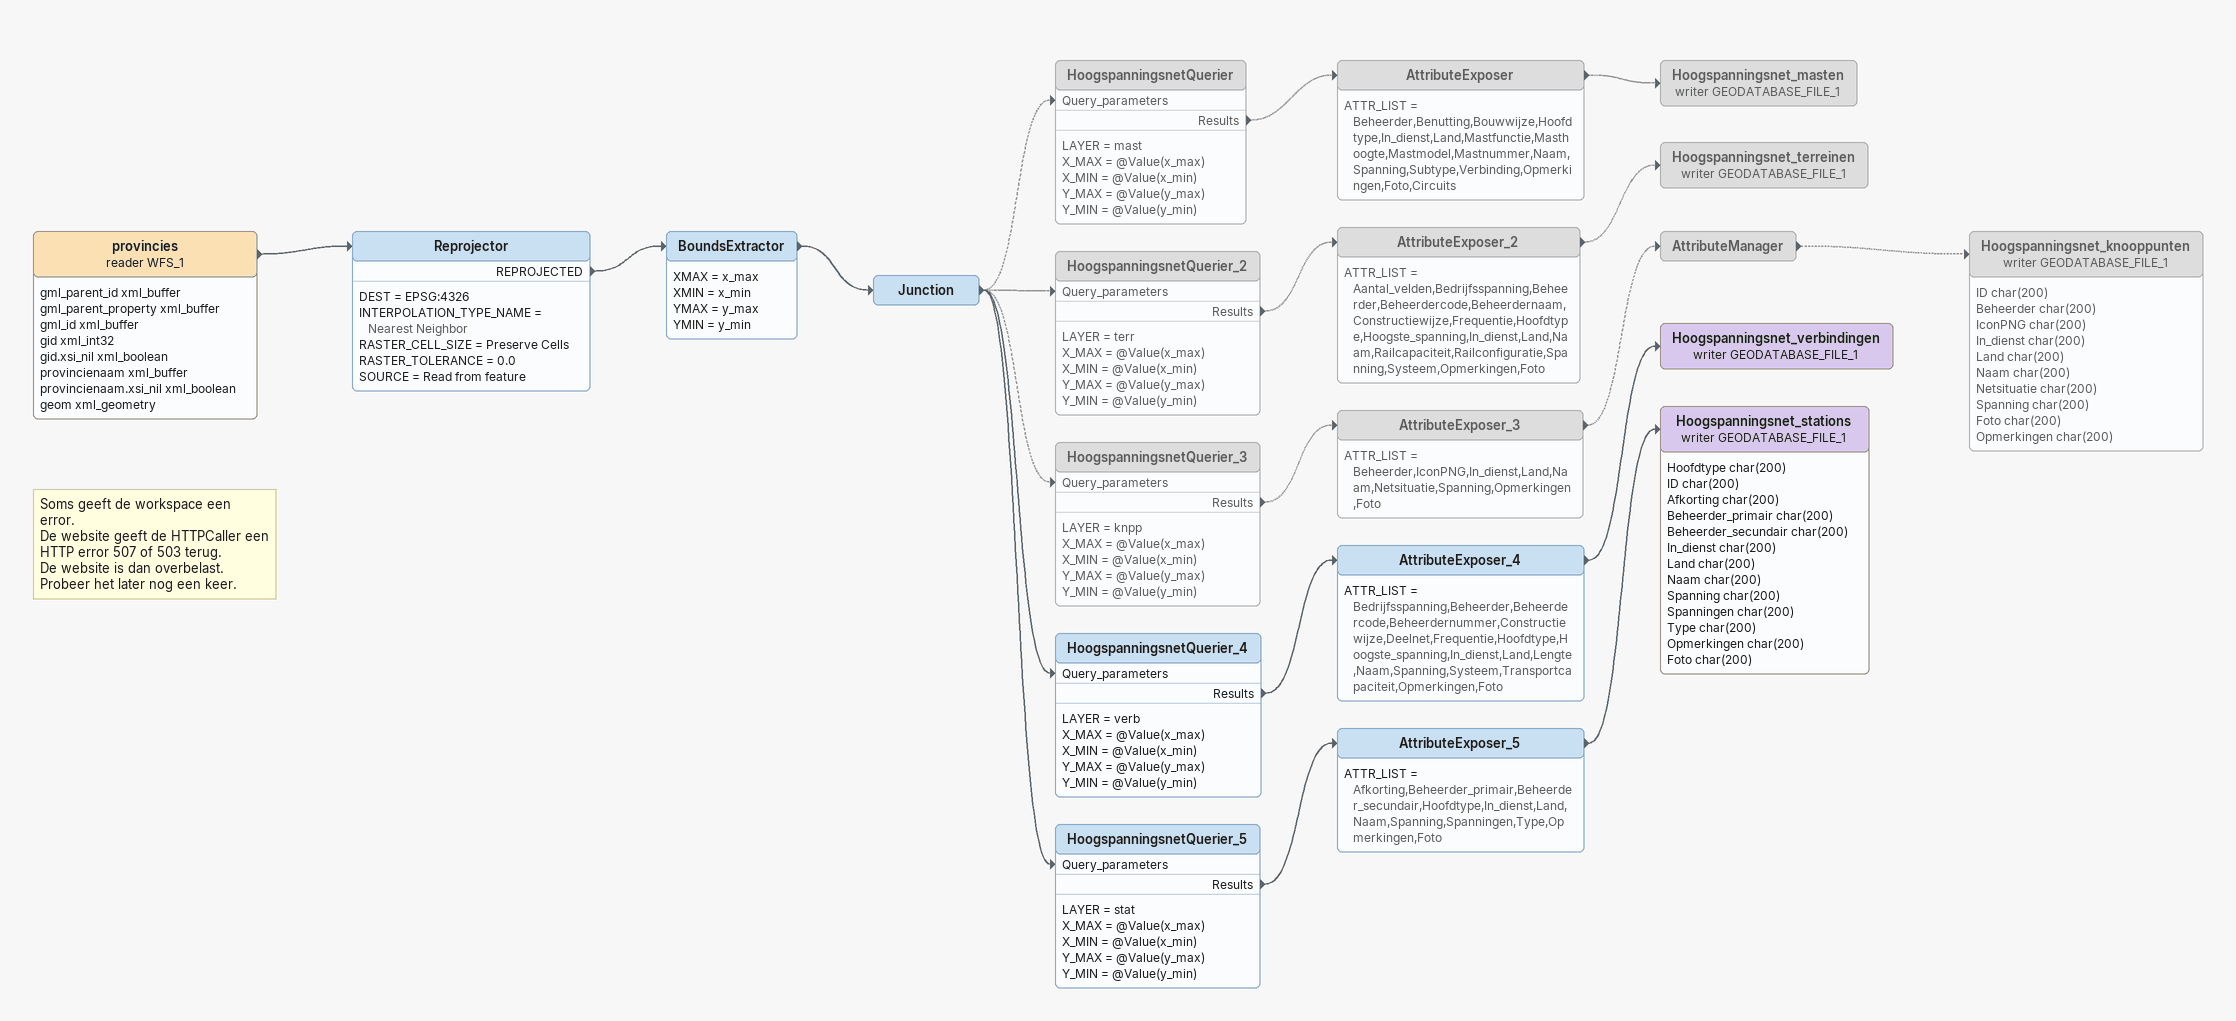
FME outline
Note: Soms geeft de workspace een error. / De website geeft de HTTPCaller een HTTP error 507 of 503 terug. / De website is dan overbelast. Probeer het later nog een keer.
provincies (reader WFS_1)
    attributes: gml_parent_id xml_buffer, gml_parent_property xml_buffer, gml_id xml_buffer, gid xml_int32, gid.xsi_nil xml_boolean, provincienaam xml_buffer, provincienaam.xsi_nil xml_boolean, geom xml_geometry
    -> Reprojector
Reprojector
    DEST = EPSG:4326
    INTERPOLATION_TYPE_NAME = Nearest Neighbor
    RASTER_CELL_SIZE = Preserve Cells
    RASTER_TOLERANCE = 0.0
    SOURCE = Read from feature
    REPROJECTED -> BoundsExtractor
BoundsExtractor
    XMAX = x_max
    XMIN = x_min
    YMAX = y_max
    YMIN = y_min
    -> Junction
Junction
    -> HoogspanningsnetQuerier [Query_parameters] [off]
    -> HoogspanningsnetQuerier_2 [Query_parameters] [off]
    -> HoogspanningsnetQuerier_3 [Query_parameters] [off]
    -> HoogspanningsnetQuerier_4 [Query_parameters]
    -> HoogspanningsnetQuerier_5 [Query_parameters]
HoogspanningsnetQuerier [off]
    LAYER = mast
    X_MAX = @Value(x_max)
    X_MIN = @Value(x_min)
    Y_MAX = @Value(y_max)
    Y_MIN = @Value(y_min)
    Results -> AttributeExposer [off]
AttributeExposer [off]
    ATTR_LIST = Beheerder,Benutting,Bouwwijze,Hoofdtype,In_dienst,Land,Mastfunctie,Masthoogte,Mastmodel,Mastnummer,Naam,Spanning,Subtype,Verbinding,Opmerkingen,Foto,Circuits
    -> Hoogspanningsnet_masten (writer GEODATABASE_FILE_1) [off]
Hoogspanningsnet_masten (writer GEODATABASE_FILE_1) [off]
HoogspanningsnetQuerier_2 [off]
    LAYER = terr
    X_MAX = @Value(x_max)
    X_MIN = @Value(x_min)
    Y_MAX = @Value(y_max)
    Y_MIN = @Value(y_min)
    Results -> AttributeExposer_2 [off]
AttributeExposer_2 [off]
    ATTR_LIST = Aantal_velden,Bedrijfsspanning,Beheerder,Beheerdercode,Beheerdernaam,Constructiewijze,Frequentie,Hoofdtype,Hoogste_spanning,In_dienst,Land,Naam,Railcapaciteit,Railconfiguratie,Spanning,Systeem,Opmerkingen,Foto
    -> Hoogspanningsnet_terreinen (writer GEODATABASE_FILE_1) [off]
Hoogspanningsnet_terreinen (writer GEODATABASE_FILE_1) [off]
HoogspanningsnetQuerier_3 [off]
    LAYER = knpp
    X_MAX = @Value(x_max)
    X_MIN = @Value(x_min)
    Y_MAX = @Value(y_max)
    Y_MIN = @Value(y_min)
    Results -> AttributeExposer_3 [off]
AttributeExposer_3 [off]
    ATTR_LIST = Beheerder,IconPNG,In_dienst,Land,Naam,Netsituatie,Spanning,Opmerkingen,Foto
    -> AttributeManager [off]
AttributeManager [off]
    -> Hoogspanningsnet_knooppunten (writer GEODATABASE_FILE_1) [off]
Hoogspanningsnet_knooppunten (writer GEODATABASE_FILE_1) [off]
    attributes: ID char(200), Beheerder char(200), IconPNG char(200), In_dienst char(200), Land char(200), Naam char(200), Netsituatie char(200), Spanning char(200), Foto char(200), Opmerkingen char(200)
HoogspanningsnetQuerier_4
    LAYER = verb
    X_MAX = @Value(x_max)
    X_MIN = @Value(x_min)
    Y_MAX = @Value(y_max)
    Y_MIN = @Value(y_min)
    Results -> AttributeExposer_4
AttributeExposer_4
    ATTR_LIST = Bedrijfsspanning,Beheerder,Beheerdercode,Beheerdernummer,Constructiewijze,Deelnet,Frequentie,Hoofdtype,Hoogste_spanning,In_dienst,Land,Lengte,Naam,Spanning,Systeem,Transportcapaciteit,Opmerkingen,Foto
    -> Hoogspanningsnet_verbindingen (writer GEODATABASE_FILE_1)
Hoogspanningsnet_verbindingen (writer GEODATABASE_FILE_1)
HoogspanningsnetQuerier_5
    LAYER = stat
    X_MAX = @Value(x_max)
    X_MIN = @Value(x_min)
    Y_MAX = @Value(y_max)
    Y_MIN = @Value(y_min)
    Results -> AttributeExposer_5
AttributeExposer_5
    ATTR_LIST = Afkorting,Beheerder_primair,Beheerder_secundair,Hoofdtype,In_dienst,Land,Naam,Spanning,Spanningen,Type,Opmerkingen,Foto
    -> Hoogspanningsnet_stations (writer GEODATABASE_FILE_1)
Hoogspanningsnet_stations (writer GEODATABASE_FILE_1)
    attributes: Hoofdtype char(200), ID char(200), Afkorting char(200), Beheerder_primair char(200), Beheerder_secundair char(200), In_dienst char(200), Land char(200), Naam char(200), Spanning char(200), Spanningen char(200), Type char(200), Opmerkingen char(200), Foto char(200)
